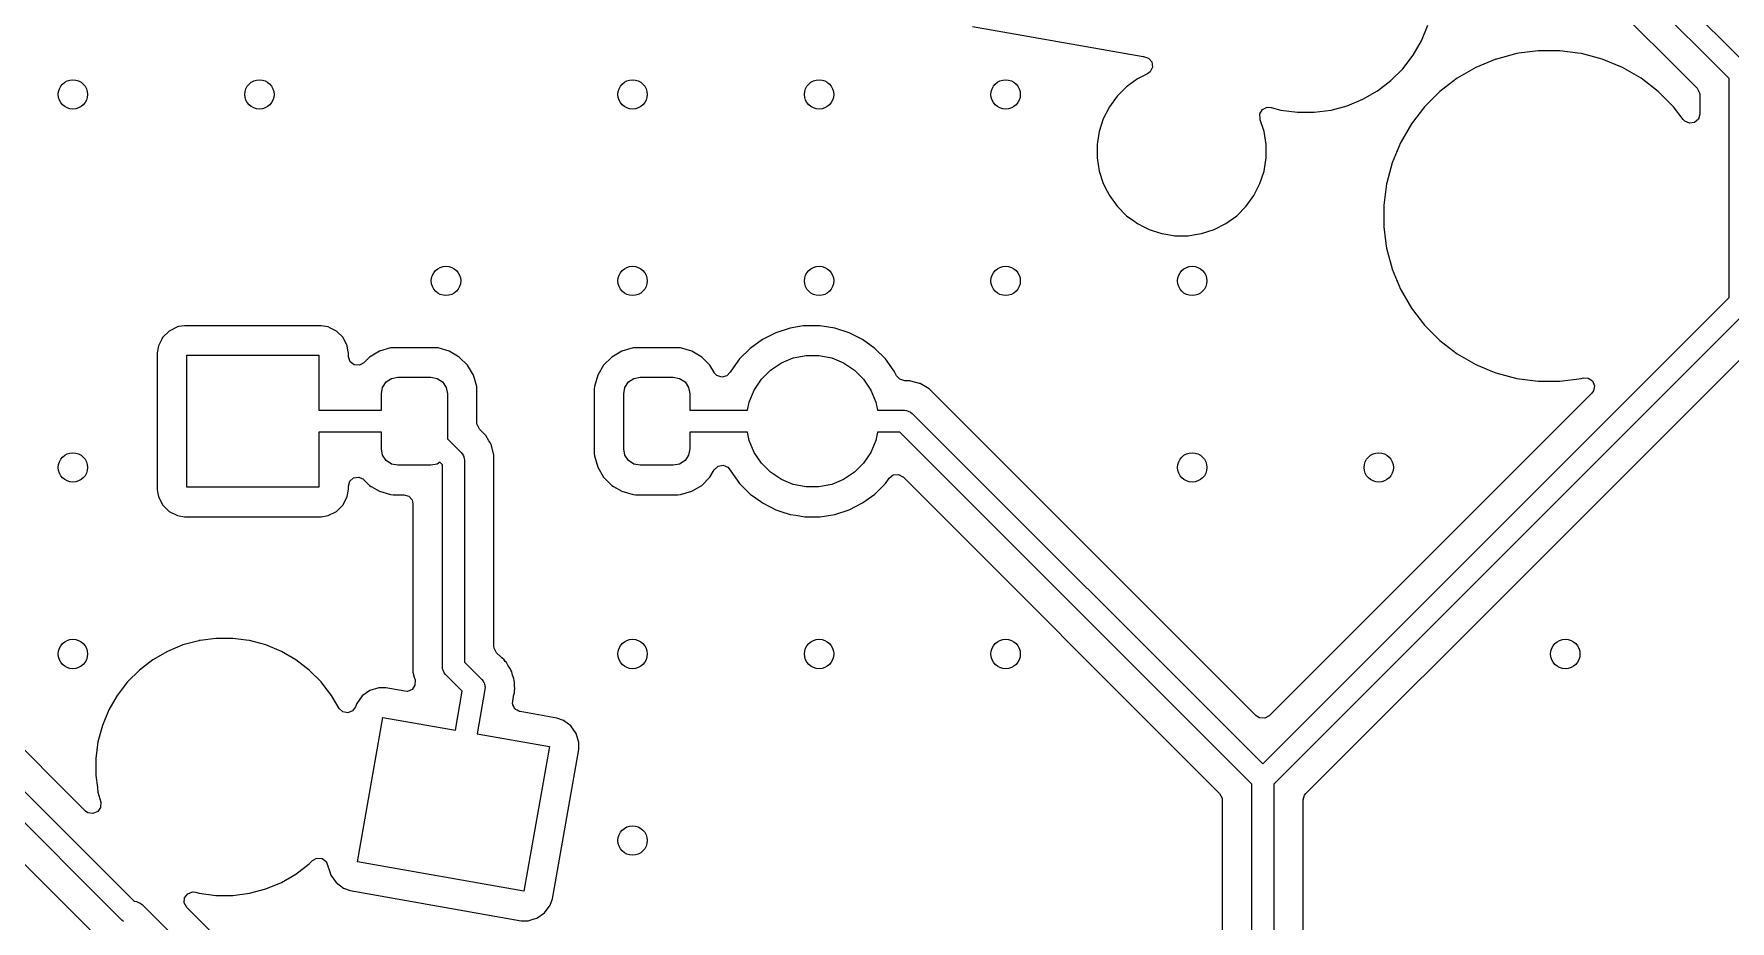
# Model space of a CAD drawing. Extents: x 2.6 to 14.2, y -9.4 to -3.8.
# Drawn here: x 5.362 to 6.272, y -6.574 to -6.098 of the extents above; entities that cross this region are included whole.
import ezdxf

# ---------------------------------------------------------------- set-up
doc = ezdxf.new("R2010")
doc.units = 0
doc.header["$MEASUREMENT"] = 0
doc.layers.add('BLACK', color=7, linetype='CONTINUOUS')

msp = doc.modelspace()

# ---------------------------------------------------------------- linework, layer by layer
at = {"layer": 'BLACK', "linetype": 'CONTINUOUS'}
for p, q in [((5.97969, -5.81398), (6.2812, -6.11548)), ((6.27111, -6.1221), (5.96961, -5.8206)), ((5.95644, -5.82973), (6.25392, -6.1272)), ((5.86538, -6.09406), (5.957, -6.11022)), ((6.10611, -6.10175), (6.10957, -6.0934)), ((6.0961, -6.11674), (6.1016, -6.10957)), ((6.1016, -6.10957), (6.10611, -6.10175)), ((6.15721, -6.10864), (6.14633, -6.11156)), ((6.15829, -6.1085), (6.15721, -6.10864)), ((6.16872, -6.10713), (6.15829, -6.1085)), ((6.18033, -6.10713), (6.16872, -6.10713)), ((6.16872, -6.10713), (6.16872, -6.10713)), ((6.18034, -6.10713), (6.18033, -6.10713)), ((6.18993, -6.10839), (6.18034, -6.10713)), ((6.19185, -6.10864), (6.18993, -6.10839)), ((6.20307, -6.11165), (6.19185, -6.10864)), ((5.957, -6.11022), (5.9572, -6.11022)), ((5.9572, -6.11022), (5.95983, -6.11104)), ((5.96075, -6.11836), (5.95933, -6.11945)), ((5.95983, -6.11104), (5.96159, -6.11315)), ((5.96194, -6.11588), (5.96075, -6.11836)), ((5.96159, -6.11315), (5.96194, -6.11588)), ((6.08971, -6.12313), (6.0961, -6.11674)), ((6.0961, -6.11674), (6.0961, -6.11674)), ((6.0961, -6.11674), (6.0961, -6.11674)), ((6.13526, -6.11609), (6.1252, -6.1219)), ((6.14599, -6.11165), (6.13526, -6.11609)), ((6.13526, -6.11609), (6.13526, -6.11609)), ((6.14633, -6.11156), (6.14599, -6.11165)), ((6.14599, -6.11165), (6.14599, -6.11165)), ((6.2138, -6.11609), (6.20307, -6.11165)), ((6.20307, -6.11165), (6.20307, -6.11165)), ((6.20307, -6.11165), (6.20307, -6.11165)), ((6.22386, -6.1219), (6.2138, -6.11609)), ((6.2138, -6.11609), (6.2138, -6.11609)), ((5.94806, -6.12645), (5.94302, -6.13149)), ((5.95383, -6.12226), (5.94806, -6.12645)), ((5.94806, -6.12645), (5.94806, -6.12645)), ((5.95933, -6.11945), (5.95383, -6.12226)), ((6.08254, -6.12863), (6.08971, -6.12313)), ((6.08971, -6.12313), (6.08971, -6.12313)), ((6.08971, -6.12313), (6.08971, -6.12313)), ((6.1252, -6.1219), (6.11598, -6.12897)), ((6.23307, -6.12897), (6.22386, -6.1219)), ((6.25392, -6.1272), (6.25523, -6.12962)), ((6.27111, -6.23939), (6.27111, -6.1221)), ((5.94302, -6.13149), (5.93883, -6.13726)), ((5.94302, -6.13149), (5.94302, -6.13149)), ((6.05765, -6.13894), (6.06637, -6.1366)), ((6.06637, -6.1366), (6.07472, -6.13314)), ((6.07472, -6.13314), (6.08254, -6.12863)), ((6.11598, -6.12897), (6.10777, -6.13718)), ((6.11598, -6.12897), (6.11598, -6.12897)), ((6.24129, -6.13718), (6.23307, -6.12897)), ((6.23307, -6.12897), (6.23307, -6.12897)), ((6.25523, -6.12962), (6.25535, -6.13066)), ((6.25535, -6.13066), (6.25535, -6.14113)), ((5.93559, -6.14361), (5.93339, -6.15039)), ((5.93883, -6.13726), (5.93559, -6.14361)), ((5.93559, -6.14361), (5.93559, -6.14361)), ((6.01952, -6.14102), (6.02094, -6.13866)), ((6.01959, -6.14377), (6.01952, -6.14102)), ((6.0197, -6.1441), (6.01959, -6.14377)), ((6.02175, -6.15039), (6.0197, -6.1441)), ((6.02094, -6.13866), (6.0234, -6.13745)), ((6.0234, -6.13745), (6.0255, -6.13755)), ((6.0255, -6.13755), (6.0307, -6.13894)), ((6.0307, -6.13894), (6.03965, -6.14012)), ((6.03965, -6.14012), (6.03965, -6.14012)), ((6.03965, -6.14012), (6.04869, -6.14012)), ((6.04869, -6.14012), (6.05765, -6.13894)), ((6.04869, -6.14012), (6.04869, -6.14012)), ((6.10777, -6.13718), (6.1007, -6.1464)), ((6.10777, -6.13718), (6.10777, -6.13718)), ((6.24649, -6.14396), (6.24129, -6.13718)), ((6.24129, -6.13718), (6.24129, -6.13718)), ((6.24129, -6.13718), (6.24129, -6.13718)), ((6.24659, -6.1441), (6.24649, -6.14396)), ((6.24727, -6.14482), (6.24659, -6.1441)), ((6.24977, -6.14596), (6.24727, -6.14482)), ((6.25249, -6.14557), (6.24977, -6.14596)), ((6.25457, -6.14377), (6.25249, -6.14557)), ((6.25535, -6.14113), (6.25457, -6.14377)), ((5.93339, -6.15039), (5.93227, -6.15743)), ((6.02286, -6.15743), (6.02175, -6.15039)), ((6.1007, -6.1464), (6.09489, -6.15646)), ((5.93227, -6.15743), (5.93227, -6.16456)), ((6.02286, -6.16456), (6.02286, -6.15743)), ((6.09489, -6.15646), (6.09045, -6.16719)), ((6.09489, -6.15646), (6.09489, -6.15646)), ((5.93227, -6.16456), (5.93339, -6.17161)), ((5.93339, -6.17161), (5.93559, -6.17839)), ((6.01954, -6.17839), (6.02175, -6.17161)), ((6.02175, -6.17161), (6.02249, -6.16689)), ((6.02249, -6.16689), (6.02286, -6.16456)), ((6.09045, -6.16719), (6.08754, -6.17803)), ((6.09045, -6.16719), (6.09045, -6.16719)), ((5.93559, -6.17839), (5.93559, -6.17839)), ((5.93559, -6.17839), (5.93767, -6.18246)), ((5.93767, -6.18246), (5.93864, -6.18438)), ((6.01631, -6.18474), (6.01954, -6.17839)), ((6.08744, -6.17841), (6.08593, -6.18992)), ((6.08754, -6.17803), (6.08744, -6.17841)), ((6.08744, -6.17841), (6.08744, -6.17841)), ((5.93864, -6.18438), (5.93883, -6.18474)), ((5.93883, -6.18474), (5.94302, -6.19051)), ((5.94302, -6.19051), (5.94302, -6.19051)), ((5.94302, -6.19051), (5.94806, -6.19555)), ((6.00707, -6.19555), (6.01212, -6.19051)), ((6.01212, -6.19051), (6.01631, -6.18474)), ((6.08593, -6.18992), (6.08593, -6.20154)), ((5.94806, -6.19555), (5.94806, -6.19555)), ((5.94806, -6.19555), (5.95193, -6.19836)), ((5.95193, -6.19836), (5.95383, -6.19974)), ((5.95383, -6.19974), (5.95728, -6.2015)), ((5.99495, -6.20298), (6.00131, -6.19974)), ((6.00131, -6.19974), (6.00707, -6.19555)), ((5.95728, -6.2015), (5.96018, -6.20298)), ((5.96018, -6.20298), (5.96018, -6.20298)), ((5.96018, -6.20298), (5.96239, -6.20369)), ((5.96239, -6.20369), (5.96696, -6.20518)), ((5.96696, -6.20518), (5.97022, -6.2057)), ((5.97022, -6.2057), (5.974, -6.20629)), ((5.974, -6.20629), (5.974, -6.20629)), ((5.974, -6.20629), (5.98113, -6.20629)), ((5.98113, -6.20629), (5.9848, -6.20571)), ((5.9848, -6.20571), (5.98817, -6.20518)), ((5.98817, -6.20518), (5.99495, -6.20298)), ((6.08593, -6.20154), (6.0871, -6.21043)), ((6.0871, -6.21043), (6.08744, -6.21305)), ((6.08744, -6.21305), (6.0904, -6.2241)), ((6.0904, -6.2241), (6.09045, -6.22427)), ((6.09045, -6.22427), (6.09045, -6.22427)), ((6.09045, -6.22427), (6.09489, -6.235)), ((6.09489, -6.235), (6.09489, -6.235)), ((6.09489, -6.235), (6.1007, -6.24506)), ((6.02104, -6.48946), (6.27111, -6.23939)), ((6.2812, -6.24601), (6.02695, -6.50026)), ((6.1007, -6.24506), (6.10777, -6.25427)), ((5.43932, -6.25512), (5.43487, -6.25739)), ((5.43984, -6.25504), (5.43932, -6.25512)), ((5.44301, -6.25454), (5.43984, -6.25504)), ((5.51636, -6.25454), (5.44301, -6.25454)), ((5.52006, -6.25512), (5.51636, -6.25454)), ((5.52138, -6.2558), (5.52006, -6.25512)), ((5.7747, -6.25469), (5.7677, -6.2558)), ((5.77566, -6.25454), (5.7747, -6.25469)), ((5.78372, -6.25454), (5.77566, -6.25454)), ((5.78481, -6.25471), (5.78372, -6.25454)), ((5.79168, -6.2558), (5.78481, -6.25471)), ((6.10777, -6.25427), (6.10777, -6.25427)), ((6.10777, -6.25427), (6.11598, -6.26249)), ((6.16915, -6.38036), (6.29436, -6.25515)), ((5.43088, -6.26182), (5.42907, -6.26537)), ((5.43134, -6.26092), (5.43088, -6.26182)), ((5.43487, -6.25739), (5.43134, -6.26092)), ((5.43134, -6.26092), (5.43134, -6.26092)), ((5.43134, -6.26092), (5.43134, -6.26092)), ((5.43487, -6.25739), (5.43487, -6.25739)), ((5.43487, -6.25739), (5.43487, -6.25739)), ((5.52451, -6.25739), (5.52138, -6.2558)), ((5.52804, -6.26092), (5.52451, -6.25739)), ((5.52451, -6.25739), (5.52451, -6.25739)), ((5.52451, -6.25739), (5.52451, -6.25739)), ((5.5303, -6.26537), (5.52804, -6.26092)), ((5.52804, -6.26092), (5.52804, -6.26092)), ((5.52804, -6.26092), (5.52804, -6.26092)), ((5.75285, -6.26195), (5.74633, -6.26669)), ((5.76003, -6.25829), (5.75285, -6.26195)), ((5.7677, -6.2558), (5.76003, -6.25829)), ((5.79934, -6.25829), (5.79168, -6.2558)), ((5.80368, -6.2605), (5.79934, -6.25829)), ((5.80652, -6.26195), (5.80368, -6.2605)), ((5.81304, -6.26669), (5.80652, -6.26195)), ((5.80652, -6.26195), (5.80652, -6.26195)), ((5.80652, -6.26195), (5.80652, -6.26195)), ((6.11598, -6.26249), (6.11598, -6.26249)), ((6.11598, -6.26249), (6.1252, -6.26956)), ((5.42907, -6.26537), (5.42849, -6.26907)), ((5.42849, -6.26907), (5.42849, -6.34241)), ((5.44426, -6.34117), (5.44426, -6.27031)), ((5.44426, -6.27031), (5.51512, -6.27031)), ((5.51512, -6.27031), (5.51512, -6.29983)), ((5.53085, -6.26881), (5.5303, -6.26537)), ((5.53089, -6.26907), (5.53085, -6.26881)), ((5.53089, -6.27092), (5.53089, -6.26907)), ((5.5309, -6.27127), (5.53089, -6.27092)), ((5.53186, -6.27384), (5.5309, -6.27127)), ((5.54223, -6.27136), (5.53922, -6.27437)), ((5.54759, -6.2682), (5.54223, -6.27136)), ((5.54223, -6.27136), (5.54223, -6.27136)), ((5.55356, -6.26646), (5.54759, -6.2682)), ((5.54759, -6.2682), (5.54759, -6.2682)), ((5.55496, -6.26635), (5.55356, -6.26646)), ((5.57765, -6.26635), (5.55496, -6.26635)), ((5.55496, -6.26635), (5.55496, -6.26635)), ((5.57904, -6.26646), (5.57765, -6.26635)), ((5.58502, -6.2682), (5.57904, -6.26646)), ((5.57904, -6.26646), (5.57904, -6.26646)), ((5.59037, -6.27136), (5.58502, -6.2682)), ((5.58502, -6.2682), (5.58502, -6.2682)), ((5.59477, -6.27576), (5.59037, -6.27136)), ((5.59037, -6.27136), (5.59037, -6.27136)), ((5.67215, -6.27136), (5.66775, -6.27576)), ((5.67751, -6.2682), (5.67215, -6.27136)), ((5.67215, -6.27136), (5.67215, -6.27136)), ((5.68348, -6.26646), (5.67751, -6.2682)), ((5.67751, -6.2682), (5.67751, -6.2682)), ((5.68488, -6.26635), (5.68348, -6.26646)), ((5.70757, -6.26635), (5.68488, -6.26635)), ((5.68488, -6.26635), (5.68488, -6.26635)), ((5.70897, -6.26646), (5.70757, -6.26635)), ((5.71494, -6.2682), (5.70897, -6.26646)), ((5.70897, -6.26646), (5.70897, -6.26646)), ((5.7203, -6.27136), (5.71494, -6.2682)), ((5.71494, -6.2682), (5.71494, -6.2682)), ((5.7247, -6.27576), (5.7203, -6.27136)), ((5.7203, -6.27136), (5.7203, -6.27136)), ((5.74063, -6.27239), (5.7359, -6.27891)), ((5.74633, -6.26669), (5.74063, -6.27239)), ((5.76299, -6.27449), (5.7694, -6.27183)), ((5.7694, -6.27183), (5.77622, -6.27048)), ((5.77622, -6.27048), (5.78316, -6.27048)), ((5.78316, -6.27048), (5.78997, -6.27183)), ((5.78997, -6.27183), (5.79639, -6.27449)), ((5.81874, -6.27239), (5.81304, -6.26669)), ((5.82348, -6.27891), (5.81874, -6.27239)), ((6.1252, -6.26956), (6.13526, -6.27536)), ((5.53407, -6.27549), (5.53186, -6.27384)), ((5.53681, -6.27569), (5.53407, -6.27549)), ((5.53922, -6.27437), (5.53681, -6.27569)), ((5.55405, -6.28279), (5.55744, -6.28212)), ((5.55744, -6.28212), (5.57516, -6.28212)), ((5.57516, -6.28212), (5.57855, -6.28279)), ((5.59577, -6.27745), (5.59477, -6.27576)), ((5.59477, -6.27576), (5.59477, -6.27576)), ((5.59794, -6.28112), (5.59577, -6.27745)), ((5.59968, -6.28709), (5.59794, -6.28112)), ((5.66459, -6.28112), (5.66285, -6.28709)), ((5.66775, -6.27576), (5.66459, -6.28112)), ((5.66459, -6.28112), (5.66459, -6.28112)), ((5.66775, -6.27576), (5.66775, -6.27576)), ((5.68398, -6.28279), (5.68737, -6.28212)), ((5.68737, -6.28212), (5.70508, -6.28212)), ((5.70508, -6.28212), (5.70847, -6.28279)), ((5.7257, -6.27745), (5.7247, -6.27576)), ((5.7247, -6.27576), (5.7247, -6.27576)), ((5.7269, -6.27949), (5.7257, -6.27745)), ((5.72705, -6.27975), (5.7269, -6.27949)), ((5.72844, -6.28125), (5.72705, -6.27975)), ((5.73105, -6.28214), (5.72844, -6.28125)), ((5.73372, -6.28148), (5.73105, -6.28214)), ((5.7356, -6.27948), (5.73372, -6.28148)), ((5.7359, -6.27891), (5.7356, -6.27948)), ((5.7523, -6.28326), (5.75721, -6.27835)), ((5.75721, -6.27835), (5.76299, -6.27449)), ((5.79639, -6.27449), (5.80217, -6.27835)), ((5.80217, -6.27835), (5.80708, -6.28326)), ((5.82475, -6.2814), (5.82348, -6.27891)), ((5.82646, -6.28329), (5.82475, -6.2814)), ((6.13526, -6.27536), (6.13526, -6.27536)), ((6.13526, -6.27536), (6.13526, -6.27536)), ((6.13526, -6.27536), (6.1424, -6.27832)), ((6.1424, -6.27832), (6.14593, -6.27978)), ((6.14593, -6.27978), (6.14599, -6.27981)), ((6.14599, -6.27981), (6.15721, -6.28281)), ((6.19185, -6.28281), (6.19275, -6.28257)), ((6.19275, -6.28257), (6.1955, -6.28264)), ((5.54859, -6.29098), (5.54926, -6.28759)), ((5.54859, -6.29983), (5.54859, -6.29098)), ((5.54926, -6.28759), (5.55118, -6.28471)), ((5.55118, -6.28471), (5.55405, -6.28279)), ((5.57855, -6.28279), (5.58143, -6.28471)), ((5.58143, -6.28471), (5.58335, -6.28759)), ((5.58335, -6.28759), (5.58402, -6.29098)), ((5.58402, -6.29098), (5.58402, -6.31511)), ((5.59976, -6.28818), (5.59968, -6.28709)), ((5.59979, -6.28849), (5.59976, -6.28818)), ((5.59979, -6.30655), (5.59979, -6.28849)), ((5.59979, -6.28849), (5.59979, -6.28849)), ((5.66285, -6.28709), (5.66274, -6.28849)), ((5.66274, -6.28849), (5.66274, -6.32299)), ((5.66285, -6.28709), (5.66285, -6.28709)), ((5.67851, -6.29098), (5.67918, -6.28759)), ((5.67851, -6.3205), (5.67851, -6.29098)), ((5.67918, -6.28759), (5.6811, -6.28471)), ((5.6811, -6.28471), (5.68398, -6.28279)), ((5.70847, -6.28279), (5.71135, -6.28471)), ((5.71135, -6.28471), (5.71327, -6.28759)), ((5.71327, -6.28759), (5.71394, -6.29098)), ((5.71394, -6.29098), (5.71394, -6.29983)), ((5.74578, -6.29545), (5.74844, -6.28904)), ((5.74844, -6.28904), (5.7523, -6.28326)), ((5.80708, -6.28326), (5.81094, -6.28904)), ((5.81094, -6.28904), (5.8136, -6.29545)), ((5.8291, -6.28407), (5.82646, -6.28329)), ((5.83182, -6.28407), (5.8291, -6.28407)), ((5.83239, -6.28422), (5.83182, -6.28407)), ((5.83182, -6.28407), (5.83182, -6.28407)), ((5.83701, -6.28546), (5.83239, -6.28422)), ((5.83733, -6.28554), (5.83701, -6.28546)), ((5.83701, -6.28546), (5.83701, -6.28546)), ((5.84228, -6.2884), (5.83733, -6.28554)), ((6.01759, -6.46371), (5.84228, -6.2884)), ((5.84228, -6.2884), (5.84228, -6.2884)), ((6.19747, -6.29074), (6.0245, -6.46371)), ((6.15721, -6.28281), (6.16872, -6.28433)), ((6.16872, -6.28433), (6.16872, -6.28433)), ((6.16872, -6.28433), (6.18033, -6.28433)), ((6.18033, -6.28433), (6.19185, -6.28281)), ((6.18033, -6.28433), (6.18033, -6.28433)), ((6.1955, -6.28264), (6.19778, -6.28418)), ((6.19841, -6.28942), (6.19747, -6.29074)), ((6.19778, -6.28418), (6.19886, -6.28671)), ((6.19886, -6.28671), (6.19841, -6.28942)), ((5.51512, -6.29983), (5.54859, -6.29983)), ((5.71394, -6.29983), (5.74491, -6.29983)), ((5.74491, -6.29983), (5.74578, -6.29545)), ((5.8136, -6.29545), (5.81447, -6.29983)), ((5.81447, -6.29983), (5.82897, -6.29983)), ((5.82897, -6.29983), (5.83012, -6.29995)), ((5.83012, -6.29995), (5.83093, -6.30028)), ((5.83093, -6.30028), (5.83225, -6.30083)), ((5.5999, -6.30759), (5.59979, -6.30655)), ((5.60122, -6.31), (5.5999, -6.30759)), ((5.83225, -6.30083), (5.83314, -6.30156)), ((5.83314, -6.30156), (6.02104, -6.48946)), ((5.51906, -6.31165), (5.51512, -6.31165)), ((5.51512, -6.31165), (5.51512, -6.34117)), ((5.54859, -6.31165), (5.51906, -6.31165)), ((5.54859, -6.3205), (5.54859, -6.31165)), ((5.58402, -6.31511), (5.59139, -6.32248)), ((5.60456, -6.31335), (5.60122, -6.31)), ((5.6062, -6.31618), (5.60456, -6.31335)), ((5.60667, -6.31701), (5.6062, -6.31618)), ((5.60741, -6.31829), (5.60667, -6.31701)), ((5.60667, -6.31701), (5.60667, -6.31701)), ((5.60889, -6.3238), (5.60741, -6.31829)), ((5.60741, -6.31829), (5.60741, -6.31829)), ((5.60741, -6.31829), (5.60741, -6.31829)), ((5.60741, -6.31829), (5.60741, -6.31829)), ((5.73855, -6.31165), (5.71394, -6.31165)), ((5.71394, -6.31165), (5.71394, -6.3205)), ((5.74491, -6.31165), (5.73855, -6.31165)), ((5.74578, -6.31603), (5.74491, -6.31165)), ((5.74844, -6.32244), (5.74578, -6.31603)), ((5.8136, -6.31603), (5.81094, -6.32244)), ((5.81447, -6.31165), (5.8136, -6.31603)), ((5.82652, -6.31165), (5.81447, -6.31165)), ((6.01514, -6.50026), (5.82652, -6.31165)), ((5.54926, -6.32389), (5.54859, -6.3205)), ((5.55118, -6.32677), (5.54926, -6.32389)), ((5.55405, -6.32869), (5.55118, -6.32677)), ((5.57996, -6.32775), (5.57855, -6.32869)), ((5.58131, -6.3291), (5.57996, -6.32775)), ((5.59139, -6.32248), (5.59213, -6.32337)), ((5.59213, -6.32337), (5.59255, -6.32439)), ((5.59255, -6.32439), (5.59301, -6.3255)), ((5.59301, -6.3255), (5.59312, -6.32665)), ((5.59312, -6.32665), (5.59312, -6.43497)), ((5.60889, -6.42641), (5.60889, -6.3238)), ((5.60889, -6.3238), (5.60889, -6.3238)), ((5.66274, -6.32299), (5.66274, -6.32299)), ((5.66274, -6.32299), (5.66285, -6.32439)), ((5.66285, -6.32439), (5.66459, -6.33036)), ((5.67918, -6.32389), (5.67851, -6.3205)), ((5.6811, -6.32677), (5.67918, -6.32389)), ((5.68398, -6.32869), (5.6811, -6.32677)), ((5.71135, -6.32677), (5.70847, -6.32869)), ((5.71327, -6.32389), (5.71135, -6.32677)), ((5.71394, -6.3205), (5.71327, -6.32389)), ((5.7523, -6.32822), (5.74844, -6.32244)), ((5.81094, -6.32244), (5.80708, -6.32822)), ((5.53166, -6.33792), (5.53374, -6.33612)), ((5.53374, -6.33612), (5.53647, -6.33573)), ((5.53647, -6.33573), (5.53897, -6.33687)), ((5.53897, -6.33687), (5.53922, -6.33711)), ((5.53922, -6.33711), (5.54223, -6.34012)), ((5.55744, -6.32936), (5.55405, -6.32869)), ((5.57516, -6.32936), (5.55744, -6.32936)), ((5.57855, -6.32869), (5.57516, -6.32936)), ((5.58131, -6.43741), (5.58131, -6.3291)), ((5.66459, -6.33036), (5.66459, -6.33036)), ((5.66459, -6.33036), (5.66775, -6.33572)), ((5.66775, -6.33572), (5.66775, -6.33572)), ((5.66775, -6.33572), (5.67215, -6.34012)), ((5.68737, -6.32936), (5.68398, -6.32869)), ((5.70508, -6.32936), (5.68737, -6.32936)), ((5.70847, -6.32869), (5.70508, -6.32936)), ((5.7203, -6.34012), (5.7247, -6.33572)), ((5.7247, -6.33572), (5.72705, -6.33173)), ((5.72705, -6.33173), (5.72906, -6.32985)), ((5.72906, -6.32985), (5.73177, -6.32936)), ((5.73177, -6.32936), (5.73431, -6.33041)), ((5.73431, -6.33041), (5.7356, -6.332)), ((5.7356, -6.332), (5.7359, -6.33258)), ((5.7359, -6.33258), (5.74063, -6.33909)), ((5.75721, -6.33313), (5.7523, -6.32822)), ((5.76299, -6.33699), (5.75721, -6.33313)), ((5.7694, -6.33965), (5.76299, -6.33699)), ((5.79639, -6.33699), (5.78997, -6.33965)), ((5.80217, -6.33313), (5.79639, -6.33699)), ((5.80708, -6.32822), (5.80217, -6.33313)), ((5.81874, -6.3391), (5.82082, -6.33623)), ((5.82082, -6.33623), (5.823, -6.33455)), ((5.823, -6.33455), (5.82574, -6.33432)), ((5.82574, -6.33432), (5.82818, -6.3356)), ((5.82818, -6.3356), (5.82823, -6.33565)), ((5.82823, -6.33565), (5.99794, -6.50536)), ((5.42849, -6.34241), (5.42881, -6.34444)), ((5.42881, -6.34444), (5.42907, -6.34611)), ((5.42907, -6.34611), (5.43134, -6.35056)), ((5.51512, -6.34117), (5.44426, -6.34117)), ((5.52804, -6.35056), (5.5303, -6.34611)), ((5.5303, -6.34611), (5.5303, -6.34611)), ((5.5303, -6.34611), (5.5303, -6.34611)), ((5.5303, -6.34611), (5.53089, -6.34241)), ((5.53089, -6.34056), (5.53166, -6.33792)), ((5.53089, -6.34241), (5.53089, -6.34056)), ((5.54223, -6.34012), (5.54223, -6.34012)), ((5.54223, -6.34012), (5.54314, -6.34066)), ((5.54314, -6.34066), (5.54759, -6.34328)), ((5.54759, -6.34328), (5.55356, -6.34502)), ((5.55356, -6.34502), (5.55496, -6.34513)), ((5.55496, -6.34513), (5.56066, -6.34513)), ((5.56066, -6.34513), (5.5633, -6.3459)), ((5.5633, -6.3459), (5.5651, -6.34798)), ((5.67215, -6.34012), (5.67215, -6.34012)), ((5.67215, -6.34012), (5.67306, -6.34066)), ((5.67306, -6.34066), (5.67751, -6.34328)), ((5.67751, -6.34328), (5.68348, -6.34502)), ((5.68348, -6.34502), (5.68488, -6.34513)), ((5.68488, -6.34513), (5.70757, -6.34513)), ((5.70757, -6.34513), (5.70897, -6.34502)), ((5.70897, -6.34502), (5.71494, -6.34328)), ((5.71494, -6.34328), (5.7203, -6.34012)), ((5.74063, -6.33909), (5.74633, -6.34479)), ((5.74633, -6.34479), (5.75191, -6.34884)), ((5.77622, -6.341), (5.7694, -6.33965)), ((5.78316, -6.341), (5.77622, -6.341)), ((5.78997, -6.33965), (5.78316, -6.341)), ((5.80652, -6.34953), (5.81124, -6.3461)), ((5.81124, -6.3461), (5.81304, -6.34479)), ((5.81304, -6.34479), (5.81874, -6.3391)), ((5.81304, -6.34479), (5.81304, -6.34479)), ((5.81304, -6.34479), (5.81304, -6.34479)), ((5.43134, -6.35056), (5.43134, -6.35056)), ((5.43134, -6.35056), (5.43134, -6.35056)), ((5.43134, -6.35056), (5.43487, -6.35409)), ((5.43487, -6.35409), (5.43487, -6.35409)), ((5.43487, -6.35409), (5.43487, -6.35409)), ((5.43487, -6.35409), (5.43892, -6.35615)), ((5.52006, -6.35636), (5.52451, -6.35409)), ((5.52451, -6.35409), (5.52804, -6.35056)), ((5.5651, -6.34798), (5.56554, -6.35001)), ((5.56554, -6.35001), (5.56554, -6.44027)), ((5.75191, -6.34884), (5.75285, -6.34953)), ((5.75285, -6.34953), (5.75702, -6.35165)), ((5.75702, -6.35165), (5.76003, -6.35319)), ((5.76003, -6.35319), (5.76003, -6.35319)), ((5.76003, -6.35319), (5.76003, -6.35319)), ((5.76003, -6.35319), (5.7628, -6.35409)), ((5.7628, -6.35409), (5.7677, -6.35568)), ((5.79168, -6.35568), (5.79934, -6.35319)), ((5.79934, -6.35319), (5.80652, -6.34953)), ((5.43892, -6.35615), (5.43932, -6.35636)), ((5.43932, -6.35636), (5.44301, -6.35694)), ((5.44301, -6.35694), (5.44301, -6.35694)), ((5.44301, -6.35694), (5.51636, -6.35694)), ((5.51636, -6.35694), (5.52006, -6.35636)), ((5.7677, -6.35568), (5.77068, -6.35615)), ((5.77068, -6.35615), (5.77566, -6.35694)), ((5.77566, -6.35694), (5.77566, -6.35694)), ((5.77566, -6.35694), (5.78372, -6.35694)), ((5.78372, -6.35694), (5.79168, -6.35568)), ((5.78372, -6.35694), (5.78372, -6.35694)), ((6.04415, -6.50536), (6.16915, -6.38036)), ((5.44222, -6.42568), (5.43388, -6.42914)), ((5.45073, -6.4234), (5.44222, -6.42568)), ((5.45095, -6.42334), (5.45073, -6.4234)), ((5.45138, -6.42329), (5.45095, -6.42334)), ((5.45991, -6.42216), (5.45138, -6.42329)), ((5.46894, -6.42216), (5.45991, -6.42216)), ((5.45991, -6.42216), (5.45991, -6.42216)), ((5.47607, -6.4231), (5.46894, -6.42216)), ((5.46894, -6.42216), (5.46894, -6.42216)), ((5.4779, -6.42334), (5.47607, -6.4231)), ((5.48402, -6.42498), (5.4779, -6.42334)), ((5.48662, -6.42568), (5.48402, -6.42498)), ((5.49497, -6.42914), (5.48662, -6.42568)), ((5.609, -6.42745), (5.60889, -6.42641)), ((5.61032, -6.42987), (5.609, -6.42745)), ((5.42605, -6.43365), (5.41889, -6.43915)), ((5.43388, -6.42914), (5.42605, -6.43365)), ((5.43388, -6.42914), (5.43388, -6.42914)), ((5.50279, -6.43365), (5.49497, -6.42914)), ((5.49497, -6.42914), (5.49497, -6.42914)), ((5.50996, -6.43915), (5.50279, -6.43365)), ((5.59312, -6.43497), (5.60244, -6.44428)), ((5.61277, -6.43231), (5.61032, -6.42987)), ((5.61308, -6.4326), (5.61277, -6.43231)), ((5.61438, -6.43369), (5.61308, -6.4326)), ((5.61493, -6.43448), (5.61438, -6.43369)), ((5.61438, -6.43369), (5.61438, -6.43369)), ((5.61438, -6.43369), (5.61438, -6.43369)), ((5.61561, -6.43515), (5.61493, -6.43448)), ((5.61656, -6.4368), (5.61561, -6.43515)), ((5.61765, -6.43837), (5.61656, -6.4368)), ((5.38998, -6.51472), (5.32114, -6.44589)), ((5.4125, -6.44554), (5.407, -6.45271)), ((5.41889, -6.43915), (5.4125, -6.44554)), ((5.51635, -6.44554), (5.50996, -6.43915)), ((5.50996, -6.43915), (5.50996, -6.43915)), ((5.51723, -6.44669), (5.51635, -6.44554)), ((5.51635, -6.44554), (5.51635, -6.44554)), ((5.51635, -6.44554), (5.51635, -6.44554)), ((5.56554, -6.44027), (5.56626, -6.44293)), ((5.56626, -6.44293), (5.56626, -6.44293)), ((5.56626, -6.44293), (5.56667, -6.44447)), ((5.56667, -6.44447), (5.5666, -6.44722)), ((5.58142, -6.43857), (5.58131, -6.43741)), ((5.58167, -6.43915), (5.58142, -6.43857)), ((5.58231, -6.44069), (5.58167, -6.43915)), ((5.58304, -6.44159), (5.58231, -6.44069)), ((5.59191, -6.45046), (5.58304, -6.44159)), ((5.60244, -6.44428), (5.60317, -6.44518)), ((5.60317, -6.44518), (5.60337, -6.44566)), ((5.60337, -6.44566), (5.60367, -6.44608)), ((5.60367, -6.44608), (5.60381, -6.44671)), ((5.61798, -6.43927), (5.61765, -6.43837)), ((5.61846, -6.4401), (5.61798, -6.43927)), ((5.61895, -6.44194), (5.61846, -6.4401)), ((5.61961, -6.44373), (5.61895, -6.44194)), ((5.61969, -6.44468), (5.61961, -6.44373)), ((5.61994, -6.44561), (5.61969, -6.44468)), ((5.61994, -6.44751), (5.61994, -6.44561)), ((5.407, -6.45271), (5.40248, -6.46053)), ((5.52185, -6.45271), (5.51723, -6.44669)), ((5.52589, -6.45971), (5.52185, -6.45271)), ((5.52185, -6.45271), (5.52185, -6.45271)), ((5.52185, -6.45271), (5.52185, -6.45271)), ((5.53837, -6.45302), (5.53537, -6.457)), ((5.53838, -6.45302), (5.53837, -6.45302)), ((5.54247, -6.45015), (5.53838, -6.45302)), ((5.54724, -6.44869), (5.54247, -6.45015)), ((5.54247, -6.45015), (5.54247, -6.45015)), ((5.55098, -6.44876), (5.54724, -6.44869)), ((5.54724, -6.44869), (5.54724, -6.44869)), ((5.56111, -6.45054), (5.55098, -6.44876)), ((5.55098, -6.44876), (5.55098, -6.44876)), ((5.56253, -6.45058), (5.56111, -6.45054)), ((5.56506, -6.4495), (5.56253, -6.45058)), ((5.5666, -6.44722), (5.56506, -6.4495)), ((5.58824, -6.47134), (5.59191, -6.45046)), ((5.60408, -6.44949), (5.59987, -6.47339)), ((5.60381, -6.44671), (5.60406, -6.44731)), ((5.60406, -6.44731), (5.60406, -6.44783)), ((5.60406, -6.44783), (5.60417, -6.44833)), ((5.60417, -6.44833), (5.60408, -6.44949)), ((5.61898, -6.45579), (5.61941, -6.45336)), ((5.61941, -6.45336), (5.6195, -6.45295)), ((5.6195, -6.45295), (5.61994, -6.45131)), ((5.6201, -6.44941), (5.61994, -6.44751)), ((5.61994, -6.45078), (5.62001, -6.44994)), ((5.61994, -6.45131), (5.61994, -6.45078)), ((5.62001, -6.44994), (5.62003, -6.44982)), ((5.62003, -6.44982), (5.6201, -6.44941)), ((5.31201, -6.45905), (5.41602, -6.56307)), ((5.40248, -6.46053), (5.39902, -6.46888)), ((5.40248, -6.46053), (5.40248, -6.46053)), ((5.52789, -6.46161), (5.52589, -6.45971)), ((5.52589, -6.45971), (5.52589, -6.45971)), ((5.53059, -6.46212), (5.52789, -6.46161)), ((5.53314, -6.4611), (5.53059, -6.46212)), ((5.53473, -6.45885), (5.53314, -6.4611)), ((5.53537, -6.457), (5.53473, -6.45885)), ((5.61894, -6.45718), (5.61898, -6.45579)), ((5.61904, -6.45744), (5.61894, -6.45718)), ((5.61906, -6.45786), (5.61904, -6.45744)), ((5.6196, -6.45875), (5.61906, -6.45786)), ((5.62, -6.45971), (5.6196, -6.45875)), ((5.62029, -6.45992), (5.62, -6.45971)), ((5.62047, -6.46022), (5.62029, -6.45992)), ((5.62141, -6.46068), (5.62047, -6.46022)), ((5.62226, -6.46127), (5.62141, -6.46068)), ((5.62262, -6.46129), (5.62226, -6.46127)), ((5.62294, -6.46144), (5.62262, -6.46129)), ((5.6426, -6.46491), (5.62294, -6.46144)), ((6.01934, -6.46483), (6.01759, -6.46371)), ((6.0245, -6.46371), (6.02208, -6.46503)), ((5.4094, -6.57315), (5.30539, -6.46913)), ((5.39902, -6.46888), (5.39668, -6.47761)), ((5.53579, -6.54204), (5.54946, -6.4645)), ((5.54946, -6.4645), (5.58824, -6.47134)), ((5.59987, -6.47339), (5.63864, -6.48022)), ((5.64613, -6.46613), (5.6426, -6.46491)), ((5.6426, -6.46491), (5.6426, -6.46491)), ((5.6426, -6.46491), (5.6426, -6.46491)), ((5.6426, -6.46491), (5.6426, -6.46491)), ((5.6426, -6.46491), (5.6426, -6.46491)), ((5.65012, -6.46913), (5.64613, -6.46613)), ((5.64613, -6.46613), (5.64613, -6.46613)), ((5.64613, -6.46613), (5.64613, -6.46613)), ((5.65299, -6.47322), (5.65012, -6.46913)), ((5.65445, -6.478), (5.65299, -6.47322)), ((6.02208, -6.46503), (6.01934, -6.46483)), ((5.39668, -6.47761), (5.39551, -6.48656)), ((5.39668, -6.47761), (5.39668, -6.47761)), ((5.63864, -6.48022), (5.62497, -6.55777)), ((5.64028, -6.56173), (5.65438, -6.48174)), ((5.65438, -6.48174), (5.65444, -6.4784)), ((5.65444, -6.4784), (5.65445, -6.478)), ((5.65445, -6.478), (5.65445, -6.478)), ((5.65445, -6.478), (5.65445, -6.478)), ((5.65445, -6.478), (5.65445, -6.478)), ((5.30029, -6.48633), (5.40027, -6.58632)), ((5.39551, -6.48656), (5.39551, -6.4956)), ((5.39551, -6.4956), (5.39637, -6.50219)), ((6.01514, -6.76594), (6.01514, -6.50026)), ((6.02695, -6.50026), (6.02695, -6.76349)), ((5.39637, -6.50219), (5.39668, -6.50455)), ((5.39668, -6.50455), (5.39815, -6.51001)), ((5.99794, -6.50536), (5.99926, -6.50778)), ((5.99926, -6.50778), (5.99937, -6.50881)), ((5.99937, -6.50881), (5.99937, -6.76879)), ((6.04272, -6.50881), (6.04349, -6.50618)), ((6.04272, -6.75494), (6.04272, -6.50881)), ((6.04349, -6.50618), (6.04415, -6.50536)), ((5.3913, -6.51566), (5.38998, -6.51472)), ((5.39401, -6.51612), (5.3913, -6.51566)), ((5.39654, -6.51503), (5.39401, -6.51612)), ((5.39808, -6.51276), (5.39654, -6.51503)), ((5.39815, -6.51001), (5.39808, -6.51276)), ((5.50279, -6.54851), (5.50996, -6.54301)), ((5.50996, -6.54301), (5.51167, -6.5413)), ((5.51167, -6.5413), (5.51408, -6.53998)), ((5.51408, -6.53998), (5.51683, -6.54018)), ((5.51683, -6.54018), (5.51903, -6.54182)), ((5.51903, -6.54182), (5.51996, -6.54407)), ((5.51996, -6.54407), (5.51998, -6.54426)), ((5.51998, -6.54426), (5.52077, -6.54684)), ((5.62497, -6.55777), (5.53579, -6.54204)), ((5.48662, -6.55648), (5.49497, -6.55302)), ((5.49497, -6.55302), (5.50279, -6.54851)), ((5.52077, -6.54684), (5.52144, -6.54904)), ((5.52144, -6.54904), (5.52431, -6.55313)), ((5.52431, -6.55313), (5.5283, -6.55614)), ((5.41602, -6.56307), (5.4161, -6.56307)), ((5.4161, -6.56307), (5.41725, -6.56318)), ((5.41725, -6.56318), (5.41803, -6.5635)), ((5.41803, -6.5635), (5.41938, -6.56406)), ((5.41938, -6.56406), (5.42028, -6.5648)), ((5.44291, -6.56403), (5.44311, -6.56129)), ((5.44423, -6.56645), (5.44291, -6.56403)), ((5.44311, -6.56129), (5.44476, -6.55909)), ((5.44476, -6.55909), (5.44733, -6.55813)), ((5.44733, -6.55813), (5.44894, -6.55828)), ((5.44894, -6.55828), (5.45095, -6.55882)), ((5.45095, -6.55882), (5.45991, -6.56)), ((5.45991, -6.56), (5.45991, -6.56)), ((5.45991, -6.56), (5.46894, -6.56)), ((5.46894, -6.56), (5.4779, -6.55882)), ((5.46894, -6.56), (5.46894, -6.56)), ((5.4779, -6.55882), (5.48662, -6.55648)), ((5.5283, -6.55614), (5.53183, -6.55736)), ((5.53183, -6.55736), (5.62345, -6.57351)), ((5.63906, -6.56526), (5.64028, -6.56173)), ((5.4103, -6.57388), (5.4094, -6.57315)), ((5.42028, -6.5648), (5.46577, -6.61028)), ((5.47087, -6.59309), (5.44423, -6.56645)), ((5.62345, -6.57351), (5.6242, -6.57352)), ((5.6242, -6.57352), (5.62719, -6.57358)), ((5.62719, -6.57358), (5.63053, -6.57256)), ((5.63053, -6.57256), (5.63197, -6.57212)), ((5.63197, -6.57212), (5.63606, -6.56925)), ((5.63197, -6.57212), (5.63197, -6.57212)), ((5.63197, -6.57212), (5.63197, -6.57212)), ((5.63606, -6.56925), (5.63906, -6.56526)), ((5.62719, -6.57358), (5.62719, -6.57358)), ((5.62719, -6.57358), (5.62719, -6.57358))]:
    msp.add_line(p, q, dxfattribs=at)
at = {"layer": 'BLACK'}
for centre in [(5.38323, -6.13054), (5.48323, -6.13054), (5.68323, -6.13054), (5.78323, -6.13054), (5.88323, -6.13054), (5.58323, -6.23054), (5.68323, -6.23054), (5.78323, -6.23054), (5.88323, -6.23054), (5.98323, -6.23054), (5.38323, -6.33054), (5.98323, -6.33054), (6.08323, -6.33054), (5.38323, -6.43054), (5.68323, -6.43054), (5.78323, -6.43054), (5.88323, -6.43054), (6.18323, -6.43054), (5.68323, -6.53054)]:
    msp.add_circle(centre, 0.00787, dxfattribs=at)

doc.saveas('drawing.dxf')
